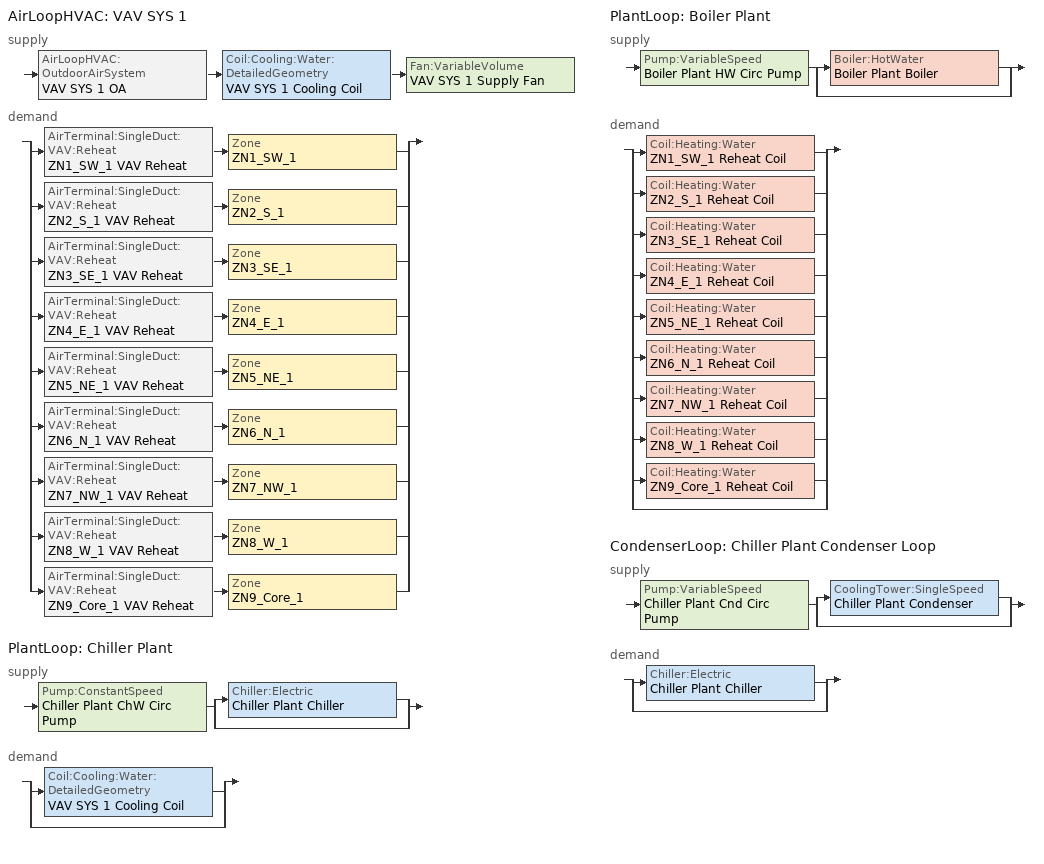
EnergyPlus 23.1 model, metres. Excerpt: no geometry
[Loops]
AirLoopHVAC 'VAV SYS 1'
 supply: AirLoopHVAC:OutdoorAirSystem 'VAV SYS 1 OA' > Coil:Cooling:Water:DetailedGeometry 'VAV SYS 1 Cooling Coil' > Fan:VariableVolume 'VAV SYS 1 Supply Fan'
 demand: split
  | AirTerminal:SingleDuct:VAV:Reheat 'ZN1_SW_1 VAV Reheat' > Zone 'ZN1_SW_1'
  | AirTerminal:SingleDuct:VAV:Reheat 'ZN2_S_1 VAV Reheat' > Zone 'ZN2_S_1'
  | AirTerminal:SingleDuct:VAV:Reheat 'ZN3_SE_1 VAV Reheat' > Zone 'ZN3_SE_1'
  | AirTerminal:SingleDuct:VAV:Reheat 'ZN4_E_1 VAV Reheat' > Zone 'ZN4_E_1'
  | AirTerminal:SingleDuct:VAV:Reheat 'ZN5_NE_1 VAV Reheat' > Zone 'ZN5_NE_1'
  | AirTerminal:SingleDuct:VAV:Reheat 'ZN6_N_1 VAV Reheat' > Zone 'ZN6_N_1'
  | AirTerminal:SingleDuct:VAV:Reheat 'ZN7_NW_1 VAV Reheat' > Zone 'ZN7_NW_1'
  | AirTerminal:SingleDuct:VAV:Reheat 'ZN8_W_1 VAV Reheat' > Zone 'ZN8_W_1'
  | AirTerminal:SingleDuct:VAV:Reheat 'ZN9_Core_1 VAV Reheat' > Zone 'ZN9_Core_1'
PlantLoop 'Chiller Plant'
 supply: Pump:ConstantSpeed 'Chiller Plant ChW Circ Pump' > split
  | Chiller:Electric 'Chiller Plant Chiller'
  | bypass
 demand: split
  | Coil:Cooling:Water:DetailedGeometry 'VAV SYS 1 Cooling Coil'
  | bypass
PlantLoop 'Boiler Plant'
 supply: Pump:VariableSpeed 'Boiler Plant HW Circ Pump' > split
  | Boiler:HotWater 'Boiler Plant Boiler'
  | bypass
 demand: split
  | Coil:Heating:Water 'ZN1_SW_1 Reheat Coil'
  | Coil:Heating:Water 'ZN2_S_1 Reheat Coil'
  | Coil:Heating:Water 'ZN3_SE_1 Reheat Coil'
  | Coil:Heating:Water 'ZN4_E_1 Reheat Coil'
  | Coil:Heating:Water 'ZN5_NE_1 Reheat Coil'
  | Coil:Heating:Water 'ZN6_N_1 Reheat Coil'
  | Coil:Heating:Water 'ZN7_NW_1 Reheat Coil'
  | Coil:Heating:Water 'ZN8_W_1 Reheat Coil'
  | Coil:Heating:Water 'ZN9_Core_1 Reheat Coil'
  | bypass
CondenserLoop 'Chiller Plant Condenser Loop'
 supply: Pump:VariableSpeed 'Chiller Plant Cnd Circ Pump' > split
  | CoolingTower:SingleSpeed 'Chiller Plant Condenser'
  | bypass
 demand: split
  | Chiller:Electric 'Chiller Plant Chiller'
  | bypass
[ZoneControl:Thermostat] Control Type Schedule=Dual Zone Control Type Sched
Name | Zone or ZoneList | Control 1
ZN1_SW_1 Thermostat | ZN1_SW_1 | ZN1_SW_1 DualSPSched
ZN2_S_1 Thermostat | ZN2_S_1 | ZN2_S_1 DualSPSched
ZN3_SE_1 Thermostat | ZN3_SE_1 | ZN3_SE_1 DualSPSched
ZN4_E_1 Thermostat | ZN4_E_1 | ZN4_E_1 DualSPSched
ZN5_NE_1 Thermostat | ZN5_NE_1 | ZN5_NE_1 DualSPSched
ZN6_N_1 Thermostat | ZN6_N_1 | ZN6_N_1 DualSPSched
ZN7_NW_1 Thermostat | ZN7_NW_1 | ZN7_NW_1 DualSPSched
ZN8_W_1 Thermostat | ZN8_W_1 | ZN8_W_1 DualSPSched
ZN9_Core_1 Thermostat | ZN9_Core_1 | ZN9_Core_1 DualSPSched
[ThermostatSetpoint:DualSetpoint] Heating Setpoint Temperature Schedule=HtgSetP_Sch; Cooling Setpoint Temperature Schedule=ClgSetP_Sch
ZN1_SW_1 DualSPSched; ZN2_S_1 DualSPSched; ZN3_SE_1 DualSPSched; ZN4_E_1 DualSPSched; ZN5_NE_1 DualSPSched; ZN6_N_1 DualSPSched; ZN7_NW_1 DualSPSched; ZN8_W_1 DualSPSched; ZN9_Core_1 DualSPSched
[Sizing:Zone] Zone Cooling Design Supply Air Temperature Input Method=SupplyAirTemperature; Zone Cooling Design Supply Air Temperature {C}=14; Zone Heating Design Supply Air Temperature Input Method=SupplyAirTemperature; Zone Heating Design Supply Air Temperature {C}=50; Zone Cooling Design Supply Air Humidity Ratio {kgWater/kgDryAir}=0.008; Zone Heating Design Supply Air Humidity Ratio {kgWater/kgDryAir}=0.008; Zone Heating Sizing Factor=0; Zone Cooling Sizing Factor=0; Cooling Design Air Flow Method=DesignDay; Cooling Design Air Flow Rate {m3/s}=0; Heating Design Air Flow Method=DesignDay; Heating Design Air Flow Rate {m3/s}=0; Account for Dedicated Outdoor Air System=No; Dedicated Outdoor Air System Control Strategy=NeutralSupplyAir; Dedicated Outdoor Air Low Setpoint Temperature for Design {C}=autosize; Dedicated Outdoor Air High Setpoint Temperature for Design {C}=autosize
Name | Design Specification Outdoor Air Object
ZN1_SW_1 | SZ DSOA ZN1_SW_1
ZN2_S_1 | SZ DSOA ZN2_S_1
ZN3_SE_1 | SZ DSOA ZN3_SE_1
ZN4_E_1 | SZ DSOA ZN4_E_1
ZN5_NE_1 | SZ DSOA ZN5_NE_1
ZN6_N_1 | SZ DSOA ZN6_N_1
ZN7_NW_1 | SZ DSOA ZN7_NW_1
ZN8_W_1 | SZ DSOA ZN8_W_1
ZN9_Core_1 | SZ DSOA ZN9_Core_1
[DesignSpecification:OutdoorAir] Outdoor Air Method=flow/person; Outdoor Air Flow per Person {m3/s-person}=0.01; Outdoor Air Flow per Zone Floor Area {m3/s-m2}=0; Outdoor Air Flow per Zone {m3/s}=0
SZ DSOA ZN1_SW_1; SZ DSOA ZN2_S_1; SZ DSOA ZN3_SE_1; SZ DSOA ZN4_E_1; SZ DSOA ZN5_NE_1; SZ DSOA ZN6_N_1; SZ DSOA ZN7_NW_1; SZ DSOA ZN8_W_1; SZ DSOA ZN9_Core_1
[Zone equipment]
ZN1_SW_1: ZN1_SW_1 VAV Reheat
ZN2_S_1: ZN2_S_1 VAV Reheat
ZN3_SE_1: ZN3_SE_1 VAV Reheat
ZN4_E_1: ZN4_E_1 VAV Reheat
ZN5_NE_1: ZN5_NE_1 VAV Reheat
ZN6_N_1: ZN6_N_1 VAV Reheat
ZN7_NW_1: ZN7_NW_1 VAV Reheat
ZN8_W_1: ZN8_W_1 VAV Reheat
ZN9_Core_1: Zone 9 Exhaust Fan 1, Zone 9 Exhaust Fan 2, ZN9_Core_1 VAV Reheat
[AirTerminal:SingleDuct:VAV:Reheat] Availability Schedule=ReheatCoilAvailSched; Maximum Air Flow Rate {m3/s}=autosize; Zone Minimum Air Flow Input Method=Constant; Constant Minimum Air Flow Fraction=0.3; Maximum Hot Water or Steam Flow Rate {m3/s}=autosize; Minimum Hot Water or Steam Flow Rate {m3/s}=0; Convergence Tolerance=0.001; Damper Heating Action=ReverseWithLimits; Maximum Flow per Zone Floor Area During Reheat {m3/s-m2}=AUTOCALCULATE; Maximum Flow Fraction During Reheat=AUTOCALCULATE
Name | Reheat Coil
ZN1_SW_1 VAV Reheat | ZN1_SW_1 Reheat Coil
ZN2_S_1 VAV Reheat | ZN2_S_1 Reheat Coil
ZN3_SE_1 VAV Reheat | ZN3_SE_1 Reheat Coil
ZN4_E_1 VAV Reheat | ZN4_E_1 Reheat Coil
ZN5_NE_1 VAV Reheat | ZN5_NE_1 Reheat Coil
ZN6_N_1 VAV Reheat | ZN6_N_1 Reheat Coil
ZN7_NW_1 VAV Reheat | ZN7_NW_1 Reheat Coil
ZN8_W_1 VAV Reheat | ZN8_W_1 Reheat Coil
ZN9_Core_1 VAV Reheat | ZN9_Core_1 Reheat Coil
[Coil:Heating:Water] Availability Schedule=ReheatCoilAvailSched; U-Factor Times Area Value {W/K}=autosize; Maximum Water Flow Rate {m3/s}=autosize; Performance Input Method=UFactorTimesAreaAndDesignWaterFlowRate; Rated Capacity {W}=autosize; Rated Inlet Water Temperature {C}=82.2; Rated Inlet Air Temperature {C}=16.6; Rated Outlet Water Temperature {C}=71.1; Rated Outlet Air Temperature {C}=32.2
ZN1_SW_1 Reheat Coil; ZN2_S_1 Reheat Coil; ZN3_SE_1 Reheat Coil; ZN4_E_1 Reheat Coil; ZN5_NE_1 Reheat Coil; ZN6_N_1 Reheat Coil; ZN7_NW_1 Reheat Coil; ZN8_W_1 Reheat Coil; ZN9_Core_1 Reheat Coil
[Fan:ZoneExhaust] Availability Schedule=HVACOperationSchd; Fan Total Efficiency=0.6; Pressure Rise {Pa}=125; Maximum Flow Rate {m3/s}=0.15
Zone 9 Exhaust Fan 1; Zone 9 Exhaust Fan 2
[Sizing:System]
VAV SYS 1: Type of Load to Size On=sensible; Design Outdoor Air Flow Rate {m3/s}=0; Central Heating Maximum System Air Flow Ratio=0.3; Preheat Design Temperature {C}=7; Preheat Design Humidity Ratio {kgWater/kgDryAir}=0.008; Precool Design Temperature {C}=11; Precool Design Humidity Ratio {kgWater/kgDryAir}=0.008; Central Cooling Design Supply Air Temperature {C}=12.8; Central Heating Design Supply Air Temperature {C}=16.7; Type of Zone Sum to Use=noncoincident; 100% Outdoor Air in Cooling=no; 100% Outdoor Air in Heating=no; Central Cooling Design Supply Air Humidity Ratio {kgWater/kgDryAir}=0.008; Central Heating Design Supply Air Humidity Ratio {kgWater/kgDryAir}=0.008; Cooling Supply Air Flow Rate Method=DesignDay; Cooling Supply Air Flow Rate {m3/s}=0; Heating Supply Air Flow Rate Method=DesignDay; Heating Supply Air Flow Rate {m3/s}=0; Zone Maximum Outdoor Air Fraction=1; Cooling Design Capacity Method=CoolingDesignCapacity; Cooling Design Capacity {W}=autosize; Heating Design Capacity Method=HeatingDesignCapacity; Heating Design Capacity {W}=autosize; Central Cooling Capacity Control Method=VAV
[AirLoopHVAC]
VAV SYS 1: Design Supply Air Flow Rate {m3/s}=autosize
[SetpointManager:MixedAir] Control Variable=Temperature
Name | Setpoint Node or NodeList
VAV SYS 1 OAMixed Air Temp Manager | VAV SYS 1 Mixed Air Node
VAV SYS 1 Cooling Coil Air Temp Manager | VAV SYS 1 Cooling Coil Outlet
[Controller:OutdoorAir]
ControllerVAV SYS 1 OA: Minimum Outdoor Air Flow Rate {m3/s}=AUTOSIZE; Maximum Outdoor Air Flow Rate {m3/s}=AUTOSIZE; Economizer Control Type=FixedDryBulb; Economizer Control Action Type=ModulateFlow; Economizer Maximum Limit Dry-Bulb Temperature {C}=19; Economizer Minimum Limit Dry-Bulb Temperature {C}=4; Lockout Type=NoLockout; Minimum Limit Type=FixedMinimum; Minimum Outdoor Air Schedule=MinOA_Sched
[SetpointManager:Scheduled] Control Variable=Temperature
Name | Schedule | Setpoint Node or NodeList
Chiller Plant ChW Temp Manager | CW-Loop-Temp-Schedule | Chiller Plant ChW Supply Outlet Node
Boiler Plant HW Temp Manager | HW-Loop-Temp-Schedule | Boiler Plant HW Supply Outlet Node
Boiler Plant Boiler Setpoint Manager | HW-Loop-Temp-Schedule | Boiler Plant Boiler Outlet Node
[Coil:Cooling:Water:DetailedGeometry]
VAV SYS 1 Cooling Coil: Availability Schedule=CoolingCoilAvailSched; Maximum Water Flow Rate {m3/s}=autosize; Tube Outside Surface Area {m2}=autosize; Total Tube Inside Area {m2}=autosize; Fin Surface Area {m2}=autosize; Minimum Airflow Area {m2}=autosize; Coil Depth {m}=autosize; Fin Diameter {m}=autosize; Fin Thickness {m}=0.0015; Tube Inside Diameter {m}=0.01445; Tube Outside Diameter {m}=0.0159; Tube Thermal Conductivity {W/m-K}=386; Fin Thermal Conductivity {W/m-K}=204; Fin Spacing {m}=0.0018; Tube Depth Spacing {m}=0.026; Number of Tube Rows=4; Number of Tubes per Row=autosize
[Controller:WaterCoil]
VAV SYS 1 Cooling Coil Controller: Control Variable=Temperature; Action=Reverse; Actuator Variable=FLOW; Maximum Actuated Flow {m3/s}=autosize; Minimum Actuated Flow {m3/s}=0
[Fan:VariableVolume]
VAV SYS 1 Supply Fan: Availability Schedule=FAN_SCH; Fan Total Efficiency=0.7; Pressure Rise {Pa}=500; Maximum Flow Rate {m3/s}=autosize; Fan Power Minimum Flow Rate Input Method=Fraction; Fan Power Minimum Flow Fraction=0.25; Motor Efficiency=0.9; Motor In Airstream Fraction=1; Fan Power Coefficient 1=0.350712; Fan Power Coefficient 2=0.308505; Fan Power Coefficient 3=-0.541374; Fan Power Coefficient 4=0.871988; Fan Power Coefficient 5=0
[Sizing:Plant]
Name | Loop Type | Design Loop Exit Temperature {C} | Loop Design Temperature Difference {deltaC}
Chiller Plant | Cooling | 7.22 | 6.67
Chiller Plant Condenser Loop | Condenser | 29.4 | 5.6
Boiler Plant | Heating | 82 | 11
[PlantLoop] Fluid Type=Water; Maximum Loop Flow Rate {m3/s}=autosize; Minimum Loop Flow Rate {m3/s}=0; Plant Loop Volume {m3}=autocalculate; Load Distribution Scheme=Optimal
Name | Plant Equipment Operation Scheme | Maximum Loop Temperature {C} | Minimum Loop Temperature {C}
Chiller Plant | Chiller Plant Operation | 98 | 1
Boiler Plant | Boiler Plant Operation | 100 | 10
[Pump:ConstantSpeed]
Chiller Plant ChW Circ Pump: Design Flow Rate {m3/s}=autosize; Design Pump Head {Pa}=179352; Design Power Consumption {W}=autosize; Motor Efficiency=0.9; Fraction of Motor Inefficiencies to Fluid Stream=0; Pump Control Type=INTERMITTENT
[PlantEquipmentOperationSchemes] Control Scheme 1 Schedule=PlantOnSched
Name | Control Scheme 1
Chiller Plant Operation | Chiller Plant ChW Supply
Boiler Plant Operation | Boiler Plant Heat Supply
[PlantEquipmentOperation:CoolingLoad] Load Range 1 Lower Limit {W}=0
Name | Load Range 1 Upper Limit {W} | Range 1 Equipment List
Chiller Plant ChW Supply | 1000000000000000 | Chiller Plant ChW Plant
Chiller Plant Condenser Only | 1000000000000 | Chiller Plant Condenser plant
[PlantEquipmentList]
Chiller Plant ChW Plant: Chiller Plant Chiller
Boiler Plant heating plant: Boiler Plant Boiler
[Chiller:Electric]
Chiller Plant Chiller: Condenser Type=WaterCooled; Nominal Capacity {W}=autosize; Nominal COP {W/W}=5; Minimum Part Load Ratio=0; Maximum Part Load Ratio=1; Optimum Part Load Ratio=0.65; Design Condenser Inlet Temperature {C}=35; Temperature Rise Coefficient=2.778; Design Chilled Water Outlet Temperature {C}=6.67; Design Chilled Water Flow Rate {m3/s}=autosize; Design Condenser Fluid Flow Rate {m3/s}=autosize; Coefficient 1 of Capacity Ratio Curve=0.9949; Coefficient 2 of Capacity Ratio Curve=-0.045954; Coefficient 3 of Capacity Ratio Curve=-0.0013543; Coefficient 1 of Power Ratio Curve=2.333; Coefficient 2 of Power Ratio Curve=-1.975; Coefficient 3 of Power Ratio Curve=0.6121; Coefficient 1 of Full Load Ratio Curve=0.03303; Coefficient 2 of Full Load Ratio Curve=0.6852; Coefficient 3 of Full Load Ratio Curve=0.2818; Chilled Water Outlet Temperature Lower Limit {C}=5; Chiller Flow Mode=ConstantFlow
[CondenserLoop]
Chiller Plant Condenser Loop: Fluid Type=Water; Condenser Equipment Operation Scheme=Chiller Plant Condenser Loop Operation; Maximum Loop Temperature {C}=80; Minimum Loop Temperature {C}=5; Maximum Loop Flow Rate {m3/s}=autosize; Minimum Loop Flow Rate {m3/s}=0; Condenser Loop Volume {m3}=autocalculate; Load Distribution Scheme=SequentialLoad
[SetpointManager:FollowOutdoorAirTemperature]
MyCondenserControl: Control Variable=Temperature; Reference Temperature Type=OutdoorAirWetBulb; Offset Temperature Difference {deltaC}=0; Maximum Setpoint Temperature {C}=80; Minimum Setpoint Temperature {C}=5; Setpoint Node or NodeList=Chiller Plant Cnd Supply Outlet Node
[Pump:VariableSpeed] Design Maximum Flow Rate {m3/s}=autosize; Design Pump Head {Pa}=179352; Design Power Consumption {W}=autosize; Motor Efficiency=0.9; Fraction of Motor Inefficiencies to Fluid Stream=0; Coefficient 1 of the Part Load Performance Curve=0; Coefficient 2 of the Part Load Performance Curve=1; Coefficient 3 of the Part Load Performance Curve=0; Coefficient 4 of the Part Load Performance Curve=0; Design Minimum Flow Rate {m3/s}=0; Pump Control Type=INTERMITTENT
Chiller Plant Cnd Circ Pump; Boiler Plant HW Circ Pump
[CondenserEquipmentOperationSchemes]
Chiller Plant Condenser Loop Operation: Control Scheme 1=Chiller Plant Condenser Only; Control Scheme 1 Schedule=PlantOnSched
[CondenserEquipmentList]
Chiller Plant Condenser plant: Chiller Plant Condenser
[CoolingTower:SingleSpeed]
Chiller Plant Condenser: Design Water Flow Rate {m3/s}=autosize; Design Air Flow Rate {m3/s}=autosize; Design Fan Power {W}=autosize; Design U-Factor Times Area Value {W/K}=autosize; Free Convection Regime Air Flow Rate {m3/s}=autocalculate; Free Convection Regime U-Factor Times Area Value {W/K}=autocalculate
[PlantEquipmentOperation:HeatingLoad]
Boiler Plant Heat Supply: Load Range 1 Lower Limit {W}=0; Load Range 1 Upper Limit {W}=1000000000000000; Range 1 Equipment List=Boiler Plant heating plant
[Boiler:HotWater]
Boiler Plant Boiler: Fuel Type=NaturalGas; Nominal Capacity {W}=autosize; Nominal Thermal Efficiency=0.9; Efficiency Curve Temperature Evaluation Variable=LeavingBoiler; Normalized Boiler Efficiency Curve=BoilerEfficiency; Design Water Flow Rate {m3/s}=autosize; Minimum Part Load Ratio=0; Maximum Part Load Ratio=1.2; Optimum Part Load Ratio=1; Water Outlet Upper Temperature Limit {C}=100; Boiler Flow Mode=LeavingSetpointModulated
[Schedule:Compact]
HVACOperationSchd: Through: 12/31, For: Weekdays SummerDesignDay, Until: 06:00, 0, Until: 22:00, 1, Until: 24:00, 0, For: Saturday WinterDesignDay, Until: 06:00, 0, Until: 18:00, 1, Until: 24:00, 0, For: Sunday Holidays AllOtherDays, Until: 24:00, 0
PlantOnSched; FAN_SCH; ReheatCoilAvailSched; CoolingCoilAvailSched: Through: 12/31, For: AllDays, Until: 24:00, 1
HTGSETP_SCH: Through: 12/31, For: Weekdays, Until: 06:00, 13, Until: 19:00, 21, Until: 24:00, 13, For SummerDesignDay, Until: 24:00, 13, For: Saturday, Until: 06:00, 13, Until: 13:00, 21, Until: 24:00, 13, For WinterDesignDay, Until: 24:00, 21, For: Sunday Holidays AllOtherDays, Until: 24:00, 13
CLGSETP_SCH: Through: 12/31, For: Weekdays, Until: 06:00, 33, Until: 22:00, 24, Until: 24:00, 33, For SummerDesignDay, Until: 24:00, 24, For: Saturday, Until: 06:00, 33, Until: 18:00, 24, Until: 24:00, 33, For WinterDesignDay, Until: 24:00, 33, For: Sunday Holidays AllOtherDays, Until: 24:00, 33
MinOA_Sched: Through: 12/31, For: Weekdays SummerDesignDay, Until: 05:00, 0, Until: 22:00, 1, Until: 24:00, 0, For: Saturday WinterDesignDay, Until: 07:00, 0, Until: 18:00, 1, Until: 24:00, 0, For: Sunday Holidays AllOtherDays, Until: 24:00, 0
Dual Zone Control Type Sched: Through: 12/31, For: AllDays, Until: 24:00, 4
CW-Loop-Temp-Schedule: Through: 12/31, For: AllDays, Until: 24:00, 6.7
HW-Loop-Temp-Schedule: Through: 12/31, For: AllDays, Until: 24:00, 60
[Curve:Quadratic]
BoilerEfficiency: Coefficient1 Constant=0.97; Coefficient2 x=0.0633; Coefficient3 x**2=-0.0333; Minimum Value of x=0; Maximum Value of x=1
